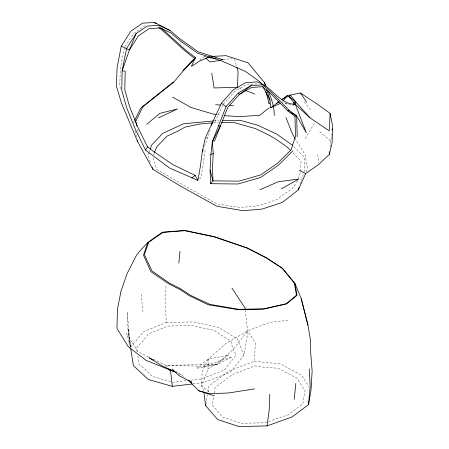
<?xml version="1.0" encoding="UTF-8"?>
<svg xmlns="http://www.w3.org/2000/svg" width="449" height="449" viewBox="0 0 449 449"><rect width="100%" height="100%" fill="white"/><g stroke="black" fill="none" stroke-linecap="round" stroke-linejoin="round"><path stroke-width="0.34" stroke-dasharray="2.25 1.68" d="M203.694 390.602L201.629 385.966L208.005 368.988L208.218 359.166L225.415 343.867L247.517 330.907L269.653 322.326L287.899 320.345M166.001 286.198L165.277 302.531L166.242 322.472L144.05 331.418L130.496 347.077L127.943 328.651L127.174 311.915L130.558 347.891M207.943 392.022L208.993 385.927L228.681 371.188L254.426 361.198L255.358 342.57L247.517 330.907L245.277 309.552M300.415 171.456L301.088 161.511L292.759 152.402M330.082 147.104L331.659 133.566M214.409 393.043L215.037 387.532L232.329 374.623L255.01 365.879L265.628 367.473L278.178 368.236L296.89 378.165L305.124 390.978L303.659 397.5L302.822 403.988L288.269 414.859L276.612 418.614L266.049 422.745L241.315 423.272L222.738 417.076L212.164 404.79L214.094 395.799M205.838 404.218L207.472 394.733M193.019 383.901L203.397 382.694L230.416 372.187L243.942 355.148L246.961 337.721L247.517 330.907L233.8 348.71L217.226 364.364L196.269 368.393L208.218 359.166L228.794 355.03L208.005 368.988M124.351 47.757L120.383 68.063L119.731 85.939L120.702 89.188M204.351 146.441L207.82 137.703L210.098 129.896M298.327 178.809L300.269 172.803M300.078 184.197L303.844 172.551M304.052 171.9L304.68 169.958L304.753 157.638L292.804 145.616M149.119 152.441L148.013 155.752L150.774 163.481M149.337 151.779L149.781 150.454M153.637 154.826L154.248 152.997M306.257 171.984L307.531 168.672L305.017 154.428L295.521 139.083M222.682 105.453L214.515 122.79L213.354 122.762M133.476 122.886L134.38 121.034M208.218 359.166L202.084 371.66L201.629 385.966L210.463 392.813M305.286 138.618L314.339 123.256M125.091 46.612L133.611 33.406L144.701 25.868L146.032 25.789M297.681 180.807L292.091 188.934L285.362 193.126L277.089 199.614L258.882 205.698L241.276 207.5L229.007 205.923L216.654 203.829L183.282 185.022L156.763 169.251L154.501 162.908L153.334 157.829M223.265 104.219L234.681 91.349L246.198 84.76L257.081 83.811M199.384 179.005L200.888 177.658L203.178 164.957L205.165 150.123L203.487 150.909M199.766 60.172L204.239 56.832L205.58 56.686M203.245 366.244L217.226 364.364L232.082 356.927L203.245 366.244L165.9 365.34L153.502 359.295M205.822 138.225L207.82 137.703M223.198 59.88L232.167 58.415M186.15 380.651L173.286 382.346L171.299 381.757M214.005 120.882L218.859 120.411M190.988 380.14L200.652 379.225L224.32 370.004L236.152 354.991L232.812 348.531L230.747 340.853L221.935 335.644L214.19 330.419L191.785 325.542L167.859 326.069L148.265 334.034L142.754 341.33L136.423 347.908L137.299 352.499M206.276 56.72L204.239 56.832L206.243 57.141M213.539 122.729L218.742 122.56M217.226 364.364L165.9 365.34L167.477 367.394M166.242 322.472L193.339 321.916L218.725 327.428L237.628 339.236L243.942 355.148M281.837 101.339L285.008 103.64L289.128 103.915M254.426 361.198L280.49 363.987L301.722 375.342L309.181 386.971M217.439 114.647L221.492 115.258M285.008 103.64L293.674 105.262M170.637 381.566L152.183 376.341L145.532 369.768L139.083 364.262L137.927 355.782M238.829 87.802L242.662 89.306M178.242 373.484L181.205 374.893L185.465 377.884M148.546 356.882L138.006 351.741L126.377 333.641L129.969 346.667M175.632 371.183L181.205 374.893M159.221 26.311L160.798 27.597M319.823 131.613L330.733 141.098M304.293 101.839L310.439 109.691M234.614 59.414L236.522 66.098M137.641 129.402L138.78 134.038M134.986 130.867L136.631 137.562M130.676 347.15L127.943 328.651L130.412 347.212M317.78 154.518L318.711 163.032M141.34 294.196L142.726 311.943"/><path stroke-width="0.67" d="M274.255 115.522C274.39 107.159 271.583 98.819 268.266 91.214M269.798 394.256L269.159 410.178L267.048 425.916L238.896 426.55L217.681 419.551L205.603 405.576L203.868 391.96M292.653 151.004L278.408 165.193L260.785 177.4L237.953 183.995L210.57 183.697L210.093 170.081L210.828 154.826L212.343 141.592L226.072 106.626L238.301 93.005L250.952 85.669L262.525 84.827L270.04 91.04L289.089 110.19L296.643 115.898L306.336 132.803L295.307 104.331L289.021 96.569L285.996 96.99L281.944 99.762M250.952 85.669L239.384 94.475L227.738 107.451L220.465 125.843L212.343 141.592L213.219 153.356L212.517 167.881L212.978 180.852L210.57 183.697M293.708 104.6L293.809 102.619L295.448 101.553L310.04 117.919L329.229 130.799L330.127 113.44L317.841 104.477L300.409 93.016L287.242 95.643L281.703 99.684M295.448 101.553L289.021 96.569L290.419 95.205L295.448 101.553L295.307 104.331L310.04 117.919M267.048 425.916L292.136 416.913L308.525 404.616L310.186 386.196L309.282 368.921M178.831 263.148L179.993 251.288M294.23 399.414L295.835 383.39M220.953 59.397L222.962 59.706L198.301 51.876L179.746 38.737L170.137 30.538L154.478 22.45L142.642 23.135L130.99 31.048L121.269 46.118L117.105 67.434L116.42 86.208L121.527 103.27L137.619 141.575L152.845 169.273L180.868 186.335L216.912 206.265L243.184 210.693L262.222 209.054L282.387 202.398L298.192 190.022L305.617 173.651L318.852 164.34L329.285 154.445L329.577 151.779M332.075 130.137L332.243 128.768M293.248 104.19L295.307 104.331C278.891 104.157 271.74 85.815 256.884 81.808L245.451 82.801L233.362 89.727L221.374 103.236L205.159 138.393L202.37 151.436L200.288 167.011L197.886 180.352L169.789 168.156L145.577 150.151L135.469 129.587L126.697 107.743L121.741 90.232L122.162 70.757L126.567 48.498L136.103 33.574L147.261 26.109L159.008 25.301L170.137 30.538M205.603 405.576L205.838 404.218M308.525 404.616L311.05 389.878L312.128 371.054L310.68 352.274L310.276 339.04L307.947 325.16L301.257 298.692L294.847 283.224L282.432 268.244L266.56 257.878L247.393 248.011L214.089 236.595L184.691 230.393L162.325 232.251L147.816 242.432L139.454 251.384L136.3 255.537L126.988 273.884L120.933 291.306L117.402 309.703L116.97 328.387L128.257 346.639L145.947 360.306L176.463 372.642M329.285 154.445L332.114 142.642L332.58 126.029L330.127 113.44M211.428 125.338L212.186 122.734M298.192 190.022L299.034 187.435M150.219 149.124L151.543 145.15L162.763 133.336L183.518 123.812L213.314 120.944M154.45 152.391L156.808 146.767L167.079 136.103L177.939 131.102L185.022 127.118L199.435 124.087L212.865 122.796M147.816 242.432L143.472 255.116L150.847 271.606L168.852 283.925L180.459 289.751L189.029 295.577L208.285 304.77L237.981 309.681L263.417 309.17L286.496 303.939L297.053 295.268L294.847 283.224M202.37 151.436L203.116 149.562M136.103 33.574L129.396 50.024L122.162 70.757L125.198 71.223L124.794 89.772L129.52 106.452L137.871 127.252L147.502 146.834L152.75 150.886L172.876 164.637L195.141 175.357L197.886 180.352M136.827 126.09L135.688 121.455L142.866 106.761L173.892 82.021L182.973 71.122L195.001 58.578L195.45 57.478L186.851 51.164L161.326 28.029M134.683 120.416L140.711 108.074L173.292 82.094M145.577 150.151L147.502 146.834M283.493 100.576L287.242 95.643M182.827 70.65L195.45 57.478L191.381 66.435L199.62 61.07L209.739 56.821M121.269 46.118L129.396 50.024L138.477 35.808L149.102 28.702L160.293 27.933L170.889 32.917L180.038 40.73L197.712 53.24L210.418 57.191L211.636 56.024M146.61 124.429L159.805 113.367L177.473 108.955L158.536 117.891M269.17 107.822L259.634 115.331L239.497 116.6L224.191 115.662M191.846 177.933L195.141 175.357M266.633 89.643L269.984 100.166L270.725 107.811L278.93 101.71M276.157 103.73L279.053 101.743M210.828 154.826L213.219 153.356M270.725 107.811L280.597 103.281M281.439 188.844L298.826 179.016L278.273 181.766L259.786 189.77M289.089 110.19L287.753 110.841L269.613 92.606L262.452 86.691L251.429 87.488L239.384 94.475L238.301 93.005M212.343 141.592L214.667 140.75L220.465 125.843L218.433 125.939M296.643 115.898L287.753 110.841L294.948 116.28L296.643 115.898L297.232 136.704M220.437 60.329L210.087 62.018L205.698 58.129M254.532 388.873L228.788 392.948L209.891 393.767L198.722 390.776L188.075 379.871M130.71 348.452L133.404 365.649L148.282 379.484L172.259 386.325L192.329 383.985M212.399 56.394L225.999 55.67L248.011 62.765L264.326 82.414L266.016 86.186M221.402 122.465L233.104 122.263L255.251 128.537L268.682 134.936L275.265 138.735L286.434 146.537L290.8 150.426M222.283 120.399L240.103 120.315L257.956 125.288L276.837 134.167L292.327 145.134M215.615 104.74L220.397 105.021M229.271 105.543L233.368 105.784M216.087 114.439L212.708 113.928L190.937 107.44L172.657 97.124M206.91 57.242L216.272 58.679M198.722 390.776L214.33 395.81M210.418 57.191L221.2 60.694L245.44 71.408L260.594 82.324L261.565 84.171M245.856 90.563L254.802 94.077M299.326 170.255L305.617 173.651M153.395 360.104L149.135 357.741L161.286 365.424L173.499 371.239L169.845 369.218M189.652 380.853L191.706 382.324L178.601 375.42L172.287 368.96M221.374 103.236L226.072 106.626M195.001 58.578C181.89 49.412 171.125 37.39 158.665 27.406M154.478 22.45L156.061 23.735M168.661 368.938L170.631 371.508L172.259 386.325M300.409 93.016L306.706 102.265M231.931 288.034L245.132 308.171L245.277 309.552M295.156 138.494L292.596 134.363L285.94 117.498M262.861 86.629L269.984 100.166M152.155 167.342L152.845 169.273M264.326 82.414L265.376 85.703M236.898 67.434L238.043 71.447L237.549 87.297L214.122 87.959L211.72 73.136M210.093 170.081L212.978 180.852L239.053 181.132L260.796 174.852L277.583 163.223L291.143 149.713L295.509 136.092L294.948 116.28M265.903 91.641L269.131 103.781L269.035 102.428M301.257 298.692L307.947 325.16M137.287 140.24L137.619 141.575M148.103 243.835L144.398 254.678L151.93 270.893L169.464 283.123L180.217 288.55L190.763 295.42L209.952 304.388L239.07 309.339L264.018 308.794L286.518 303.631L296.463 295.145L294.398 283.257L282.236 268.283L266.33 257.962L247.264 248.089L213.909 236.791L184.881 230.724L163.06 232.352L148.742 242.241L148.103 243.835"/></g></svg>
